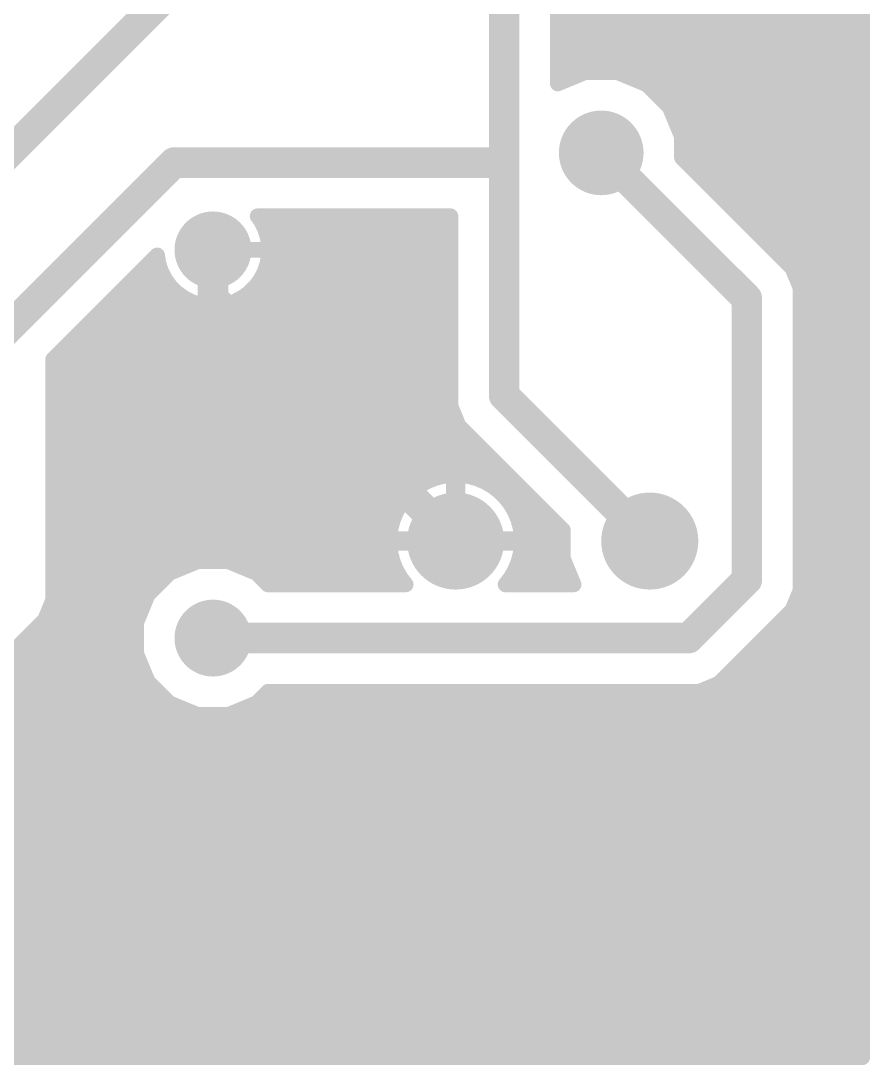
# Model space of a CAD drawing. Extents: x 5.3 to 94.7, y 6.6 to 67.
# Drawn here: x 72.44 to 94.67, y 6.6 to 33.93 of the extents above; entities that cross this region are included whole.
import ezdxf

# ---------------------------------------------------------------- set-up
doc = ezdxf.new("R2010")
doc.units = 0
doc.layers.add('16', color=175, linetype='CONTINUOUS')
doc.layers.add('17', color=82, linetype='CONTINUOUS')

# ---------------------------------------------------------------- blocks, each defined once
blk = doc.blocks.new('ROUNDP')
at = {"const_width": 0.5}
blk.add_lwpolyline([(0, -0.25, 1), (0, 0.25, 1), (0, -0.25)], format="xyb", dxfattribs=at)

msp = doc.modelspace()

# ---------------------------------------------------------------- linework, layer by layer
at = {"layer": '16'}
for points, const_width in [([(94.4628, 66.8428), (94.4628, 6.8072)], 0.4064), ([(85.09, 30.226), (85.09, 39.116)], 0.8), ([(87.884, 33.528), (87.884, 37.846)], 0.8), ([(86.4932, 32.2943), (86.4932, 36.884)], 0.4064), ([(77.47, 35.814), (70.104, 28.448)], 0.8), ([(86.4932, 34.1376), (94.4628, 34.1376)], 0.4064), ([(86.4932, 33.7312), (94.4628, 33.7312)], 0.4064), ([(93.218, 28.194), (87.884, 33.528)], 0.8), ([(86.4932, 33.3248), (94.4628, 33.3248)], 0.4064), ([(86.4932, 32.9184), (94.4628, 32.9184)], 0.4064), ([(87.2101, 32.5912), (86.4932, 32.2943)], 0.4064), ([(86.4932, 32.512), (87.0189, 32.512)], 0.4064), ([(88.0499, 32.5912), (87.2101, 32.5912)], 0.4064), ([(88.8259, 32.2698), (88.0499, 32.5912)], 0.4064), ([(88.2411, 32.512), (94.4628, 32.512)], 0.4064), ([(89.4198, 31.6759), (88.8259, 32.2698)], 0.4064), ([(88.9901, 32.1056), (94.4628, 32.1056)], 0.4064), ([(89.3965, 31.6992), (94.4628, 31.6992)], 0.4064), ([(89.7412, 30.8999), (89.4198, 31.6759)], 0.4064), ([(89.5785, 31.2928), (94.4628, 31.2928)], 0.4064), ([(89.7412, 30.3532), (89.7412, 30.8999)], 0.4064), ([(89.7412, 30.8864), (94.4628, 30.8864)], 0.4064), ([(71.882, 25.654), (76.454, 30.226)], 0.8), ([(76.454, 30.226), (85.09, 30.226)], 0.8), ([(85.09, 24.13), (85.09, 30.226)], 0.8), ([(87.63, 30.48), (91.44, 26.67)], 0.8), ([(89.7412, 30.48), (94.4628, 30.48)], 0.4064), ([(92.6296, 27.4648), (89.7412, 30.3532)], 0.4064), ([(90.0208, 30.0736), (94.4628, 30.0736)], 0.4064), ([(90.4272, 29.6672), (94.4628, 29.6672)], 0.4064), ([(90.8336, 29.2608), (94.4628, 29.2608)], 0.4064), ([(78.7218, 28.7071), (78.6377, 28.8228)], 0.4064), ([(78.6377, 28.8228), (83.6868, 28.8228)], 0.4064), ([(83.6868, 28.8228), (83.6868, 23.8509)], 0.4064), ([(91.24, 28.8544), (94.4628, 28.8544)], 0.4064), ([(78.8264, 28.5018), (78.7218, 28.7071)], 0.4064), ([(78.8976, 28.2827), (78.8264, 28.5018)], 0.4064), ([(78.8439, 28.448), (83.6868, 28.448)], 0.4064), ([(78.9336, 28.0552), (78.8976, 28.2827)], 0.4064), ([(91.6464, 28.448), (94.4628, 28.448)], 0.4064), ([(93.218, 18.796), (93.218, 28.194)], 0.8), ([(77.47, 26.67), (77.47, 27.94)], 0.8), ([(78.9336, 27.94), (78.9336, 28.0552)], 0.4064), ([(78.9336, 28.0416), (83.6868, 28.0416)], 0.4064), ([(92.0528, 28.0416), (94.4628, 28.0416)], 0.4064), ([(73.2852, 25.0728), (76.0106, 27.7982)], 0.4064), ([(76.0106, 27.7982), (76.0424, 27.5973)], 0.4064), ([(77.47, 26.4764), (77.47, 27.94)], 0.4064), ([(77.47, 27.94), (77.47, 27.94)], 0.4064), ([(77.47, 27.94), (77.47, 26.4764)], 0.4064), ([(78.9336, 27.94), (77.47, 27.94)], 0.4064), ([(77.47, 27.94), (77.47, 27.94)], 0.4064), ([(77.47, 27.94), (78.9336, 27.94)], 0.4064), ([(78.8976, 27.5973), (78.9336, 27.8248)], 0.4064), ([(78.9336, 27.8248), (78.9336, 27.94)], 0.4064), ([(75.8476, 27.6352), (76.0364, 27.6352)], 0.4064), ([(76.0424, 27.5973), (76.1136, 27.3782)], 0.4064), ([(77.47, 27.6352), (77.47, 27.6352)], 0.4064), ([(78.8264, 27.3782), (78.8976, 27.5973)], 0.4064), ([(78.9036, 27.6352), (83.6868, 27.6352)], 0.4064), ([(92.4592, 27.6352), (94.4628, 27.6352)], 0.4064), ([(92.8432, 26.9491), (92.6296, 27.4648)], 0.4064), ([(75.4412, 27.2288), (76.1897, 27.2288)], 0.4064), ([(76.1136, 27.3782), (76.2182, 27.1729)], 0.4064), ([(76.2182, 27.1729), (76.3536, 26.9865)], 0.4064), ([(77.47, 27.2288), (77.47, 27.2288)], 0.4064), ([(78.5864, 26.9865), (78.7218, 27.1729)], 0.4064), ([(78.7218, 27.1729), (78.8264, 27.3782)], 0.4064), ([(78.7503, 27.2288), (83.6868, 27.2288)], 0.4064), ([(92.7273, 27.2288), (94.4628, 27.2288)], 0.4064), ([(76.3536, 26.9865), (76.5165, 26.8236)], 0.4064), ([(79.756, 24.384), (77.47, 26.67)], 0.8), ([(78.4235, 26.8236), (78.5864, 26.9865)], 0.4064), ([(91.44, 26.67), (91.44, 19.304)], 0.8), ([(92.8432, 19.0249), (92.8432, 26.9491)], 0.4064), ([(75.0348, 26.8224), (76.5182, 26.8224)], 0.4064), ([(76.5165, 26.8236), (76.7029, 26.6882)], 0.4064), ([(76.7029, 26.6882), (76.9082, 26.5836)], 0.4064), ([(76.9082, 26.5836), (77.1273, 26.5124)], 0.4064), ([(77.47, 26.8224), (77.47, 26.8224)], 0.4064), ([(77.8127, 26.5124), (78.0318, 26.5836)], 0.4064), ([(78.0318, 26.5836), (78.2371, 26.6882)], 0.4064), ([(78.2371, 26.6882), (78.4235, 26.8236)], 0.4064), ([(78.4218, 26.8224), (83.6868, 26.8224)], 0.4064), ([(92.8432, 26.8224), (94.4628, 26.8224)], 0.4064), ([(74.6284, 26.416), (83.6868, 26.416)], 0.4064), ([(77.1273, 26.5124), (77.3548, 26.4764)], 0.4064), ([(77.3548, 26.4764), (77.47, 26.4764)], 0.4064), ([(77.47, 26.4764), (77.5852, 26.4764)], 0.4064), ([(77.5852, 26.4764), (77.8127, 26.5124)], 0.4064), ([(92.8432, 26.416), (94.4628, 26.416)], 0.4064), ([(74.222, 26.0096), (83.6868, 26.0096)], 0.4064), ([(92.8432, 26.0096), (94.4628, 26.0096)], 0.4064), ([(73.8156, 25.6032), (83.6868, 25.6032)], 0.4064), ([(92.8432, 25.6032), (94.4628, 25.6032)], 0.4064), ([(73.2852, 18.7709), (73.2852, 25.0728)], 0.4064), ([(73.4092, 25.1968), (83.6868, 25.1968)], 0.4064), ([(92.8432, 25.1968), (94.4628, 25.1968)], 0.4064), ([(73.2852, 24.7904), (83.6868, 24.7904)], 0.4064), ([(92.8432, 24.7904), (94.4628, 24.7904)], 0.4064), ([(71.12, 15.748), (79.756, 24.384)], 0.8), ([(83.82, 20.32), (79.756, 24.384)], 0.8), ([(73.2852, 24.384), (83.6868, 24.384)], 0.4064), ([(88.9, 20.32), (85.09, 24.13)], 0.8), ([(92.8432, 24.384), (94.4628, 24.384)], 0.4064), ([(73.2852, 23.9776), (83.6868, 23.9776)], 0.4064), ([(83.6868, 23.8509), (83.9004, 23.3352)], 0.4064), ([(92.8432, 23.9776), (94.4628, 23.9776)], 0.4064), ([(73.2852, 23.5712), (83.8026, 23.5712)], 0.4064), ([(83.9004, 23.3352), (86.6268, 20.6088)], 0.4064), ([(92.8432, 23.5712), (94.4628, 23.5712)], 0.4064), ([(73.2852, 23.1648), (84.0708, 23.1648)], 0.4064), ([(92.8432, 23.1648), (94.4628, 23.1648)], 0.4064), ([(73.2852, 22.7584), (84.4772, 22.7584)], 0.4064), ([(92.8432, 22.7584), (94.4628, 22.7584)], 0.4064), ([(73.2852, 22.352), (84.8836, 22.352)], 0.4064), ([(92.8432, 22.352), (94.4628, 22.352)], 0.4064), ([(73.2852, 21.9456), (83.2312, 21.9456)], 0.4064), ([(83.2636, 21.959), (83.0544, 21.8724)], 0.4064), ([(83.4823, 22.0176), (83.2636, 21.959)], 0.4064), ([(83.7068, 22.0472), (83.4823, 22.0176)], 0.4064), ([(83.7692, 22.0472), (83.7068, 22.0472)], 0.4064), ([(83.7692, 20.3708), (83.7692, 22.0472)], 0.4064), ([(83.7692, 21.9456), (83.8708, 21.9456)], 0.4064), ([(83.9332, 22.0472), (83.8708, 22.0472)], 0.4064), ([(83.8708, 22.0472), (83.8708, 20.3708)], 0.4064), ([(84.1577, 22.0176), (83.9332, 22.0472)], 0.4064), ([(84.3764, 21.959), (84.1577, 22.0176)], 0.4064), ([(84.5856, 21.8724), (84.3764, 21.959)], 0.4064), ([(84.4088, 21.9456), (85.29, 21.9456)], 0.4064), ([(92.8432, 21.9456), (94.4628, 21.9456)], 0.4064), ([(82.8584, 21.7592), (82.6787, 21.6214)], 0.4064), ([(83.0544, 21.8724), (82.8584, 21.7592)], 0.4064), ([(84.7816, 21.7592), (84.5856, 21.8724)], 0.4064), ([(84.9613, 21.6214), (84.7816, 21.7592)], 0.4064), ([(73.2852, 21.5392), (82.5966, 21.5392)], 0.4064), ([(82.5186, 21.4613), (82.3808, 21.2816)], 0.4064), ([(82.6787, 21.6214), (82.5186, 21.4613)], 0.4064), ([(83.7692, 21.5392), (83.8708, 21.5392)], 0.4064), ([(85.1214, 21.4613), (84.9613, 21.6214)], 0.4064), ([(85.0434, 21.5392), (85.6964, 21.5392)], 0.4064), ([(85.2592, 21.2816), (85.1214, 21.4613)], 0.4064), ([(92.8432, 21.5392), (94.4628, 21.5392)], 0.4064), ([(73.2852, 21.1328), (82.2949, 21.1328)], 0.4064), ([(82.3808, 21.2816), (82.2676, 21.0856)], 0.4064), ([(83.7692, 21.1328), (83.8708, 21.1328)], 0.4064), ([(85.3724, 21.0856), (85.2592, 21.2816)], 0.4064), ([(85.3451, 21.1328), (86.1028, 21.1328)], 0.4064), ([(92.8432, 21.1328), (94.4628, 21.1328)], 0.4064), ([(82.181, 20.8764), (82.1224, 20.6577)], 0.4064), ([(82.2676, 21.0856), (82.181, 20.8764)], 0.4064), ([(85.459, 20.8764), (85.3724, 21.0856)], 0.4064), ([(85.5176, 20.6577), (85.459, 20.8764)], 0.4064), ([(73.2852, 20.7264), (82.1408, 20.7264)], 0.4064), ([(82.1224, 20.6577), (82.0928, 20.4332)], 0.4064), ([(83.7692, 20.7264), (83.8708, 20.7264)], 0.4064), ([(85.4992, 20.7264), (86.5092, 20.7264)], 0.4064), ([(85.5472, 20.4332), (85.5176, 20.6577)], 0.4064), ([(86.6268, 20.6088), (86.6268, 19.8678)], 0.4064), ([(92.8432, 20.7264), (94.4628, 20.7264)], 0.4064), ([(73.2852, 20.32), (83.7692, 20.32)], 0.4064), ([(82.0928, 20.4332), (82.0928, 20.3708)], 0.4064), ([(82.0928, 20.3708), (83.7692, 20.3708)], 0.4064), ([(83.8708, 20.3708), (83.7692, 20.3708)], 0.4064), ([(83.7692, 20.3708), (83.7692, 20.2692)], 0.4064), ([(83.8708, 20.2692), (83.8708, 20.3708)], 0.4064), ([(83.8708, 20.3708), (85.5472, 20.3708)], 0.4064), ([(83.8708, 20.32), (86.6268, 20.32)], 0.4064), ([(85.5472, 20.3708), (85.5472, 20.4332)], 0.4064), ([(92.8432, 20.32), (94.4628, 20.32)], 0.4064), ([(83.7692, 20.2692), (82.0928, 20.2692)], 0.4064), ([(82.0928, 20.2692), (82.0928, 20.2068)], 0.4064), ([(82.0928, 20.2068), (82.1224, 19.9823)], 0.4064), ([(85.5472, 20.2692), (83.8708, 20.2692)], 0.4064), ([(85.5176, 19.9823), (85.5472, 20.2068)], 0.4064), ([(85.5472, 20.2068), (85.5472, 20.2692)], 0.4064), ([(73.2852, 19.9136), (82.1408, 19.9136)], 0.4064), ([(77.0703, 19.7896), (76.3317, 19.4837)], 0.4064), ([(77.8697, 19.7896), (77.0703, 19.7896)], 0.4064), ([(78.6083, 19.4837), (77.8697, 19.7896)], 0.4064), ([(82.1224, 19.9823), (82.181, 19.7636)], 0.4064), ([(82.181, 19.7636), (82.2676, 19.5544)], 0.4064), ([(85.3724, 19.5544), (85.459, 19.7636)], 0.4064), ([(85.459, 19.7636), (85.5176, 19.9823)], 0.4064), ([(85.4992, 19.9136), (86.6268, 19.9136)], 0.4064), ([(86.6268, 19.8678), (86.9104, 19.1832)], 0.4064), ([(92.8432, 19.9136), (94.4628, 19.9136)], 0.4064), ([(73.2852, 19.5072), (76.3885, 19.5072)], 0.4064), ([(76.3317, 19.4837), (75.7663, 18.9183)], 0.4064), ([(78.5515, 19.5072), (82.2949, 19.5072)], 0.4064), ([(78.9088, 19.1832), (78.6083, 19.4837)], 0.4064), ([(82.2676, 19.5544), (82.3808, 19.3584)], 0.4064), ([(85.2592, 19.3584), (85.3724, 19.5544)], 0.4064), ([(85.3451, 19.5072), (86.7762, 19.5072)], 0.4064), ([(91.44, 19.304), (89.916, 17.78)], 0.8), ([(92.8432, 19.5072), (94.4628, 19.5072)], 0.4064), ([(82.3808, 19.3584), (82.5152, 19.1832)], 0.4064), ([(85.1248, 19.1832), (85.2592, 19.3584)], 0.4064), ([(73.2852, 19.1008), (75.9488, 19.1008)], 0.4064), ([(82.5152, 19.1832), (78.9088, 19.1832)], 0.4064), ([(86.9104, 19.1832), (85.1248, 19.1832)], 0.4064), ([(89.916, 15.494), (93.218, 18.796)], 0.8), ([(92.6296, 18.5092), (92.8432, 19.0249)], 0.4064), ([(92.8432, 19.1008), (94.4628, 19.1008)], 0.4064), ([(73.0716, 18.2552), (73.2852, 18.7709)], 0.4064), ([(73.2535, 18.6944), (75.6736, 18.6944)], 0.4064), ([(75.7663, 18.9183), (75.4604, 18.1797)], 0.4064), ([(92.7063, 18.6944), (94.4628, 18.6944)], 0.4064), ([(92.2348, 18.1144), (92.6296, 18.5092)], 0.4064), ([(64.4356, 9.6192), (73.0716, 18.2552)], 0.4064), ([(73.0852, 18.288), (75.5052, 18.288)], 0.4064), ([(75.4604, 18.1797), (75.4604, 17.3803)], 0.4064), ([(90.7108, 16.5904), (92.2348, 18.1144)], 0.4064), ([(92.4084, 18.288), (94.4628, 18.288)], 0.4064), ([(72.698, 17.8816), (75.4604, 17.8816)], 0.4064), ([(89.916, 17.78), (77.47, 17.78)], 0.8), ([(92.002, 17.8816), (94.4628, 17.8816)], 0.4064), ([(72.2916, 17.4752), (75.4604, 17.4752)], 0.4064), ([(75.4604, 17.3803), (75.7663, 16.6417)], 0.4064), ([(91.5956, 17.4752), (94.4628, 17.4752)], 0.4064), ([(71.8852, 17.0688), (75.5894, 17.0688)], 0.4064), ([(91.1892, 17.0688), (94.4628, 17.0688)], 0.4064), ([(71.4788, 16.6624), (75.7578, 16.6624)], 0.4064), ([(75.7663, 16.6417), (76.3317, 16.0763)], 0.4064), ([(90.1951, 16.3768), (90.7108, 16.5904)], 0.4064), ([(90.7828, 16.6624), (94.4628, 16.6624)], 0.4064), ([(71.0724, 16.256), (76.152, 16.256)], 0.4064), ([(78.6083, 16.0763), (78.9088, 16.3768)], 0.4064), ([(78.788, 16.256), (94.4628, 16.256)], 0.4064), ([(78.9088, 16.3768), (90.1951, 16.3768)], 0.4064), ([(76.3317, 16.0763), (77.0703, 15.7704)], 0.4064), ([(77.8697, 15.7704), (78.6083, 16.0763)], 0.4064), ([(70.666, 15.8496), (76.8791, 15.8496)], 0.4064), ([(71.374, 15.494), (89.916, 15.494)], 0.8), ([(77.0703, 15.7704), (77.8697, 15.7704)], 0.4064), ([(78.0609, 15.8496), (94.4628, 15.8496)], 0.4064), ([(70.2596, 15.4432), (94.4628, 15.4432)], 0.4064), ([(69.8532, 15.0368), (94.4628, 15.0368)], 0.4064), ([(69.4468, 14.6304), (94.4628, 14.6304)], 0.4064), ([(69.0404, 14.224), (94.4628, 14.224)], 0.4064), ([(68.634, 13.8176), (94.4628, 13.8176)], 0.4064), ([(68.2276, 13.4112), (94.4628, 13.4112)], 0.4064), ([(67.8212, 13.0048), (94.4628, 13.0048)], 0.4064), ([(67.4148, 12.5984), (94.4628, 12.5984)], 0.4064), ([(67.0084, 12.192), (94.4628, 12.192)], 0.4064), ([(66.602, 11.7856), (94.4628, 11.7856)], 0.4064), ([(66.1956, 11.3792), (94.4628, 11.3792)], 0.4064), ([(65.7892, 10.9728), (94.4628, 10.9728)], 0.4064), ([(65.3828, 10.5664), (94.4628, 10.5664)], 0.4064), ([(64.9764, 10.16), (94.4628, 10.16)], 0.4064), ([(64.57, 9.7536), (94.4628, 9.7536)], 0.4064), ([(64.1636, 9.3472), (94.4628, 9.3472)], 0.4064), ([(5.5372, 8.9408), (94.4628, 8.9408)], 0.4064), ([(5.5372, 8.5344), (94.4628, 8.5344)], 0.4064), ([(5.5372, 8.128), (94.4628, 8.128)], 0.4064), ([(5.5372, 7.7216), (94.4628, 7.7216)], 0.4064), ([(5.5372, 7.3152), (94.4628, 7.3152)], 0.4064), ([(5.5372, 6.9088), (94.4628, 6.9088)], 0.4064), ([(94.4628, 6.8072), (5.5372, 6.8072)], 0.4064)]:
    msp.add_lwpolyline(points, dxfattribs=dict(at, const_width=const_width))
for points, const_width in [([(86.4932, 33.8328, 1), (86.4932, 33.6296)], 0.2032), ([(88.0254, 33.6694, 1), (87.7426, 33.3866)], 0.4), ([(94.4628, 33.6296, 1), (94.4628, 33.8328)], 0.2032), ([(87.684, 33.528, 1), (88.084, 33.528)], 0.4), ([(86.4932, 33.4264, 1), (86.4932, 33.2232)], 0.2032), ([(94.4628, 33.2232, 1), (94.4628, 33.4264)], 0.2032), ([(86.4932, 33.02, 1), (86.4932, 32.8168)], 0.2032), ([(94.4628, 32.8168, 1), (94.4628, 33.02)], 0.2032), ([(86.4932, 32.6136, 1), (86.4932, 32.4104)], 0.2032), ([(87.0189, 32.4104, 1), (87.0189, 32.6136)], 0.2032), ([(87.2101, 32.6928, 1), (87.2101, 32.4896)], 0.2032), ([(87.2489, 32.4973, 1), (87.1712, 32.6851)], 0.2032), ([(88.0888, 32.6851, 1), (88.0111, 32.4973)], 0.2032), ([(88.0499, 32.4896, 1), (88.0499, 32.6928)], 0.2032), ([(88.2411, 32.6136, 1), (88.2411, 32.4104)], 0.2032), ([(94.4628, 32.4104, 1), (94.4628, 32.6136)], 0.2032), ([(86.4543, 32.3881, 1), (86.5321, 32.2004)], 0.2032), ([(86.3916, 32.2943, 1), (86.5948, 32.2943)], 0.2032), ([(88.8977, 32.3416, 1), (88.7541, 32.1979)], 0.2032), ([(88.787, 32.1759, 1), (88.8648, 32.3637)], 0.2032), ([(88.9901, 32.2072, 1), (88.9901, 32.004)], 0.2032), ([(94.4628, 32.004, 1), (94.4628, 32.2072)], 0.2032), ([(89.3965, 31.8008, 1), (89.3965, 31.5976)], 0.2032), ([(89.5137, 31.7148, 1), (89.3259, 31.637)], 0.2032), ([(89.3479, 31.6041, 1), (89.4916, 31.7477)], 0.2032), ([(94.4628, 31.5976, 1), (94.4628, 31.8008)], 0.2032), ([(89.5785, 31.3944, 1), (89.5785, 31.1912)], 0.2032), ([(94.4628, 31.1912, 1), (94.4628, 31.3944)], 0.2032), ([(89.8428, 30.8999, 1), (89.6396, 30.8999)], 0.2032), ([(89.7412, 30.988, 1), (89.7412, 30.7848)], 0.2032), ([(89.6473, 30.8611, 1), (89.8351, 30.9388)], 0.2032), ([(94.4628, 30.7848, 1), (94.4628, 30.988)], 0.2032), ([(76.454, 30.426, 1), (76.454, 30.026)], 0.4), ([(76.5954, 30.0846, 1), (76.3126, 30.3674)], 0.4), ([(85.29, 30.226, 1), (84.89, 30.226)], 0.4), ([(85.09, 30.026, 1), (85.09, 30.426)], 0.4), ([(87.7714, 30.6214, 1), (87.4886, 30.3386)], 0.4), ([(89.7412, 30.5816, 1), (89.7412, 30.3784)], 0.2032), ([(94.4628, 30.3784, 1), (94.4628, 30.5816)], 0.2032), ([(84.89, 30.226, 1), (85.29, 30.226)], 0.4), ([(89.813, 30.4251, 1), (89.6694, 30.2814)], 0.2032), ([(89.6396, 30.3532, 1), (89.8428, 30.3532)], 0.2032), ([(90.0208, 30.1752, 1), (90.0208, 29.972)], 0.2032), ([(94.4628, 29.972, 1), (94.4628, 30.1752)], 0.2032), ([(90.4272, 29.7688, 1), (90.4272, 29.5656)], 0.2032), ([(94.4628, 29.5656, 1), (94.4628, 29.7688)], 0.2032), ([(90.8336, 29.3624, 1), (90.8336, 29.1592)], 0.2032), ([(94.4628, 29.1592, 1), (94.4628, 29.3624)], 0.2032), ([(78.7199, 28.8825, 1), (78.5555, 28.7631)], 0.2032), ([(78.6377, 28.9244, 1), (78.6377, 28.7212)], 0.2032), ([(83.7884, 28.8228, 1), (83.5852, 28.8228)], 0.2032), ([(83.6868, 28.7212, 1), (83.6868, 28.9244)], 0.2032), ([(91.24, 28.956, 1), (91.24, 28.7528)], 0.2032), ([(94.4628, 28.7528, 1), (94.4628, 28.956)], 0.2032), ([(78.8123, 28.7532, 1), (78.6313, 28.661)], 0.2032), ([(78.6396, 28.6474, 1), (78.804, 28.7668)], 0.2032), ([(78.923, 28.5332, 1), (78.7297, 28.4704)], 0.2032), ([(78.7358, 28.4557, 1), (78.9169, 28.548)], 0.2032), ([(78.8439, 28.5496, 1), (78.8439, 28.3464)], 0.2032), ([(78.9979, 28.2986, 1), (78.7972, 28.2668)], 0.2032), ([(83.6868, 28.3464, 1), (83.6868, 28.5496)], 0.2032), ([(91.6464, 28.5496, 1), (91.6464, 28.3464)], 0.2032), ([(93.418, 28.194, 1), (93.018, 28.194)], 0.4), ([(93.0766, 28.0526, 1), (93.3594, 28.3354)], 0.4), ([(94.4628, 28.3464, 1), (94.4628, 28.5496)], 0.2032), ([(77.67, 27.94, 1), (77.27, 27.94)], 0.4), ([(78.8009, 28.2513, 1), (78.9942, 28.3141)], 0.2032), ([(79.0352, 28.0552, 1), (78.832, 28.0552)], 0.2032), ([(78.9336, 28.1432, 1), (78.9336, 27.94)], 0.2032), ([(78.8332, 28.0393, 1), (79.0339, 28.0711)], 0.2032), ([(83.6868, 27.94, 1), (83.6868, 28.1432)], 0.2032), ([(92.0528, 28.1432, 1), (92.0528, 27.94)], 0.2032), ([(94.4628, 27.94, 1), (94.4628, 28.1432)], 0.2032), ([(76.111, 27.8141, 1), (75.9103, 27.7823)], 0.2032), ([(76.0825, 27.7264, 1), (75.9388, 27.87)], 0.2032), ([(77.5716, 27.94, 1), (77.3684, 27.94)], 0.2032), ([(77.47, 28.0416, 1), (77.47, 27.8384)], 0.2032), ([(77.5716, 27.94, 1), (77.3684, 27.94)], 0.2032), ([(77.47, 28.0416, 1), (77.47, 27.8384)], 0.2032), ([(77.5716, 27.94, 1), (77.3684, 27.94)], 0.2032), ([(77.47, 28.0416, 1), (77.47, 27.8384)], 0.2032), ([(77.3684, 27.94, 1), (77.5716, 27.94)], 0.2032), ([(77.47, 27.8384, 1), (77.47, 28.0416)], 0.2032), ([(79.0352, 27.94, 1), (78.832, 27.94)], 0.2032), ([(78.832, 27.94, 1), (79.0352, 27.94)], 0.2032), ([(78.832, 27.8248, 1), (79.0352, 27.8248)], 0.2032), ([(79.0339, 27.8089, 1), (78.8332, 27.8407)], 0.2032), ([(78.9336, 27.8384, 1), (78.9336, 28.0416)], 0.2032), ([(78.9336, 27.8384, 1), (78.9336, 28.0416)], 0.2032), ([(75.8476, 27.7368, 1), (75.8476, 27.5336)], 0.2032), ([(76.1391, 27.6287, 1), (75.9458, 27.5659)], 0.2032), ([(75.9421, 27.5814, 1), (76.1428, 27.6132)], 0.2032), ([(76.0364, 27.5336, 1), (76.0364, 27.7368)], 0.2032), ([(77.47, 27.7368, 1), (77.47, 27.5336)], 0.2032), ([(77.47, 27.5336, 1), (77.47, 27.7368)], 0.2032), ([(78.7972, 27.6132, 1), (78.9979, 27.5814)], 0.2032), ([(78.9942, 27.5659, 1), (78.8009, 27.6287)], 0.2032), ([(78.9036, 27.7368, 1), (78.9036, 27.5336)], 0.2032), ([(83.6868, 27.5336, 1), (83.6868, 27.7368)], 0.2032), ([(92.4592, 27.7368, 1), (92.4592, 27.5336)], 0.2032), ([(92.7234, 27.5037, 1), (92.5357, 27.426)], 0.2032), ([(92.5577, 27.393, 1), (92.7014, 27.5367)], 0.2032), ([(94.4628, 27.5336, 1), (94.4628, 27.7368)], 0.2032), ([(75.4412, 27.3304, 1), (75.4412, 27.1272)], 0.2032), ([(76.2042, 27.4243, 1), (76.0231, 27.332)], 0.2032), ([(76.017, 27.3468, 1), (76.2103, 27.4096)], 0.2032), ([(76.3004, 27.2326, 1), (76.136, 27.1132)], 0.2032), ([(76.1897, 27.1272, 1), (76.1897, 27.3304)], 0.2032), ([(77.47, 27.3304, 1), (77.47, 27.1272)], 0.2032), ([(77.47, 27.1272, 1), (77.47, 27.3304)], 0.2032), ([(78.804, 27.1132, 1), (78.6396, 27.2326)], 0.2032), ([(78.7503, 27.3304, 1), (78.7503, 27.1272)], 0.2032), ([(78.7297, 27.4096, 1), (78.923, 27.3468)], 0.2032), ([(78.9169, 27.332, 1), (78.7358, 27.4243)], 0.2032), ([(83.6868, 27.1272, 1), (83.6868, 27.3304)], 0.2032), ([(92.7273, 27.3304, 1), (92.7273, 27.1272)], 0.2032), ([(94.4628, 27.1272, 1), (94.4628, 27.3304)], 0.2032), ([(76.1277, 27.1268, 1), (76.3087, 27.219)], 0.2032), ([(76.4255, 27.0584, 1), (76.2818, 26.9147)], 0.2032), ([(76.2714, 26.9268, 1), (76.4358, 27.0462)], 0.2032), ([(77.6114, 26.8114, 1), (77.3286, 26.5286)], 0.4), ([(78.5042, 27.0462, 1), (78.6686, 26.9268)], 0.2032), ([(78.6582, 26.9147, 1), (78.5145, 27.0584)], 0.2032), ([(78.6313, 27.219, 1), (78.8123, 27.1268)], 0.2032), ([(91.64, 26.67, 1), (91.24, 26.67)], 0.4), ([(92.9448, 26.9491, 1), (92.7416, 26.9491)], 0.2032), ([(92.7493, 26.9102, 1), (92.9371, 26.988)], 0.2032), ([(75.0348, 26.924, 1), (75.0348, 26.7208)], 0.2032), ([(76.5762, 26.9058, 1), (76.4568, 26.7414)], 0.2032), ([(76.4447, 26.7518, 1), (76.5884, 26.8955)], 0.2032), ([(76.5182, 26.7208, 1), (76.5182, 26.924)], 0.2032), ([(76.749, 26.7787, 1), (76.6568, 26.5977)], 0.2032), ([(76.6432, 26.606, 1), (76.7626, 26.7704)], 0.2032), ([(76.9396, 26.6803, 1), (76.8768, 26.487)], 0.2032), ([(77.27, 26.67, 1), (77.67, 26.67)], 0.4), ([(77.47, 26.924, 1), (77.47, 26.7208)], 0.2032), ([(77.47, 26.7208, 1), (77.47, 26.924)], 0.2032), ([(78.0632, 26.487, 1), (78.0004, 26.6803)], 0.2032), ([(78.1774, 26.7704, 1), (78.2968, 26.606)], 0.2032), ([(78.2832, 26.5977, 1), (78.191, 26.7787)], 0.2032), ([(78.4218, 26.924, 1), (78.4218, 26.7208)], 0.2032), ([(78.3516, 26.8955, 1), (78.4953, 26.7518)], 0.2032), ([(78.4832, 26.7414, 1), (78.3637, 26.9058)], 0.2032), ([(83.6868, 26.7208, 1), (83.6868, 26.924)], 0.2032), ([(91.2986, 26.5286, 1), (91.5814, 26.8114)], 0.4), ([(92.8432, 26.924, 1), (92.8432, 26.7208)], 0.2032), ([(94.4628, 26.7208, 1), (94.4628, 26.924)], 0.2032), ([(74.6284, 26.5176, 1), (74.6284, 26.3144)], 0.2032), ([(76.862, 26.4931, 1), (76.9543, 26.6742)], 0.2032), ([(77.1432, 26.6128, 1), (77.1114, 26.4121)], 0.2032), ([(77.0959, 26.4158, 1), (77.1587, 26.6091)], 0.2032), ([(77.3548, 26.578, 1), (77.3548, 26.3748)], 0.2032), ([(77.3389, 26.3761, 1), (77.3707, 26.5767)], 0.2032), ([(77.47, 26.578, 1), (77.47, 26.3748)], 0.2032), ([(77.3684, 26.4764, 1), (77.5716, 26.4764)], 0.2032), ([(77.3684, 26.4764, 1), (77.5716, 26.4764)], 0.2032), ([(77.47, 26.3748, 1), (77.47, 26.578)], 0.2032), ([(77.5693, 26.5767, 1), (77.6011, 26.3761)], 0.2032), ([(77.5852, 26.3748, 1), (77.5852, 26.578)], 0.2032), ([(77.7813, 26.6091, 1), (77.8441, 26.4158)], 0.2032), ([(77.8286, 26.4121, 1), (77.7968, 26.6128)], 0.2032), ([(77.9857, 26.6742, 1), (78.078, 26.4931)], 0.2032), ([(83.6868, 26.3144, 1), (83.6868, 26.5176)], 0.2032), ([(92.8432, 26.5176, 1), (92.8432, 26.3144)], 0.2032), ([(94.4628, 26.3144, 1), (94.4628, 26.5176)], 0.2032), ([(74.222, 26.1112, 1), (74.222, 25.908)], 0.2032), ([(83.6868, 25.908, 1), (83.6868, 26.1112)], 0.2032), ([(92.8432, 26.1112, 1), (92.8432, 25.908)], 0.2032), ([(94.4628, 25.908, 1), (94.4628, 26.1112)], 0.2032), ([(73.8156, 25.7048, 1), (73.8156, 25.5016)], 0.2032), ([(83.6868, 25.5016, 1), (83.6868, 25.7048)], 0.2032), ([(92.8432, 25.7048, 1), (92.8432, 25.5016)], 0.2032), ([(94.4628, 25.5016, 1), (94.4628, 25.7048)], 0.2032), ([(73.3868, 25.0728, 1), (73.1836, 25.0728)], 0.2032), ([(73.2134, 25.1446, 1), (73.357, 25.0009)], 0.2032), ([(73.4092, 25.2984, 1), (73.4092, 25.0952)], 0.2032), ([(83.6868, 25.0952, 1), (83.6868, 25.2984)], 0.2032), ([(92.8432, 25.2984, 1), (92.8432, 25.0952)], 0.2032), ([(94.4628, 25.0952, 1), (94.4628, 25.2984)], 0.2032), ([(73.2852, 24.892, 1), (73.2852, 24.6888)], 0.2032), ([(83.6868, 24.6888, 1), (83.6868, 24.892)], 0.2032), ([(92.8432, 24.892, 1), (92.8432, 24.6888)], 0.2032), ([(94.4628, 24.6888, 1), (94.4628, 24.892)], 0.2032), ([(79.8974, 24.5254, 1), (79.6146, 24.2426)], 0.4), ([(79.8974, 24.2426, 1), (79.6146, 24.5254)], 0.4), ([(79.6146, 24.2426, 1), (79.8974, 24.5254)], 0.4), ([(73.2852, 24.4856, 1), (73.2852, 24.2824)], 0.2032), ([(83.6868, 24.2824, 1), (83.6868, 24.4856)], 0.2032), ([(85.2314, 24.2714, 1), (84.9486, 23.9886)], 0.4), ([(84.89, 24.13, 1), (85.29, 24.13)], 0.4), ([(92.8432, 24.4856, 1), (92.8432, 24.2824)], 0.2032), ([(94.4628, 24.2824, 1), (94.4628, 24.4856)], 0.2032), ([(73.2852, 24.0792, 1), (73.2852, 23.876)], 0.2032), ([(83.7807, 23.8898, 1), (83.5929, 23.812)], 0.2032), ([(83.6868, 23.876, 1), (83.6868, 24.0792)], 0.2032), ([(92.8432, 24.0792, 1), (92.8432, 23.876)], 0.2032), ([(94.4628, 23.876, 1), (94.4628, 24.0792)], 0.2032), ([(83.5852, 23.8509, 1), (83.7884, 23.8509)], 0.2032), ([(73.2852, 23.6728, 1), (73.2852, 23.4696)], 0.2032), ([(83.9723, 23.407, 1), (83.8286, 23.2633)], 0.2032), ([(83.8026, 23.4696, 1), (83.8026, 23.6728)], 0.2032), ([(92.8432, 23.6728, 1), (92.8432, 23.4696)], 0.2032), ([(94.4628, 23.4696, 1), (94.4628, 23.6728)], 0.2032), ([(73.2852, 23.2664, 1), (73.2852, 23.0632)], 0.2032), ([(83.8066, 23.2963, 1), (83.9943, 23.374)], 0.2032), ([(84.0708, 23.0632, 1), (84.0708, 23.2664)], 0.2032), ([(92.8432, 23.2664, 1), (92.8432, 23.0632)], 0.2032), ([(94.4628, 23.0632, 1), (94.4628, 23.2664)], 0.2032), ([(73.2852, 22.86, 1), (73.2852, 22.6568)], 0.2032), ([(84.4772, 22.6568, 1), (84.4772, 22.86)], 0.2032), ([(92.8432, 22.86, 1), (92.8432, 22.6568)], 0.2032), ([(94.4628, 22.6568, 1), (94.4628, 22.86)], 0.2032), ([(73.2852, 22.4536, 1), (73.2852, 22.2504)], 0.2032), ([(84.8836, 22.2504, 1), (84.8836, 22.4536)], 0.2032), ([(92.8432, 22.4536, 1), (92.8432, 22.2504)], 0.2032), ([(94.4628, 22.2504, 1), (94.4628, 22.4536)], 0.2032), ([(73.2852, 22.0472, 1), (73.2852, 21.844)], 0.2032), ([(83.2373, 22.0572, 1), (83.2899, 21.8609)], 0.2032), ([(83.3025, 21.8652, 1), (83.2247, 22.0529)], 0.2032), ([(83.2312, 21.844, 1), (83.2312, 22.0472)], 0.2032), ([(83.4691, 22.1184, 1), (83.4956, 21.9169)], 0.2032), ([(83.5086, 21.9195, 1), (83.456, 22.1158)], 0.2032), ([(83.7068, 22.1488, 1), (83.7068, 21.9456)], 0.2032), ([(83.8708, 22.0472, 1), (83.6676, 22.0472)], 0.2032), ([(83.7692, 22.0472, 1), (83.7692, 21.844)], 0.2032), ([(83.7201, 21.9465, 1), (83.6935, 22.1479)], 0.2032), ([(83.8708, 22.1488, 1), (83.8708, 21.9456)], 0.2032), ([(83.9724, 22.0472, 1), (83.7692, 22.0472)], 0.2032), ([(83.7692, 21.9456, 1), (83.7692, 22.1488)], 0.2032), ([(83.9465, 22.1479, 1), (83.9199, 21.9465)], 0.2032), ([(83.8708, 21.844, 1), (83.8708, 22.0472)], 0.2032), ([(83.9332, 21.9456, 1), (83.9332, 22.1488)], 0.2032), ([(84.184, 22.1158, 1), (84.1314, 21.9195)], 0.2032), ([(84.1444, 21.9169, 1), (84.1709, 22.1184)], 0.2032), ([(84.4153, 22.0529, 1), (84.3375, 21.8652)], 0.2032), ([(84.4088, 22.0472, 1), (84.4088, 21.844)], 0.2032), ([(84.3501, 21.8609, 1), (84.4027, 22.0572)], 0.2032), ([(85.29, 21.844, 1), (85.29, 22.0472)], 0.2032), ([(92.8432, 22.0472, 1), (92.8432, 21.844)], 0.2032), ([(94.4628, 21.844, 1), (94.4628, 22.0472)], 0.2032), ([(82.8076, 21.8472, 1), (82.9092, 21.6712)], 0.2032), ([(82.9202, 21.6786, 1), (82.7965, 21.8398)], 0.2032), ([(83.0156, 21.9663, 1), (83.0933, 21.7785)], 0.2032), ([(83.1052, 21.7844, 1), (83.0036, 21.9604)], 0.2032), ([(84.6364, 21.9604, 1), (84.5348, 21.7844)], 0.2032), ([(84.5467, 21.7785, 1), (84.6244, 21.9663)], 0.2032), ([(84.8435, 21.8398, 1), (84.7198, 21.6786)], 0.2032), ([(84.7308, 21.6712, 1), (84.8324, 21.8472)], 0.2032), ([(73.2852, 21.6408, 1), (73.2852, 21.4376)], 0.2032), ([(82.4468, 21.5331, 1), (82.5905, 21.3894)], 0.2032), ([(82.5992, 21.3994, 1), (82.438, 21.5231)], 0.2032), ([(82.6169, 21.702, 1), (82.7406, 21.5408)], 0.2032), ([(82.5966, 21.4376, 1), (82.5966, 21.6408)], 0.2032), ([(82.7506, 21.5495, 1), (82.6069, 21.6932)], 0.2032), ([(83.7692, 21.6408, 1), (83.7692, 21.4376)], 0.2032), ([(83.8708, 21.4376, 1), (83.8708, 21.6408)], 0.2032), ([(85.0331, 21.6932, 1), (84.8894, 21.5495)], 0.2032), ([(84.8994, 21.5408, 1), (85.0231, 21.702)], 0.2032), ([(85.0434, 21.6408, 1), (85.0434, 21.4376)], 0.2032), ([(85.202, 21.5231, 1), (85.0408, 21.3994)], 0.2032), ([(85.0495, 21.3894, 1), (85.1932, 21.5331)], 0.2032), ([(85.6964, 21.4376, 1), (85.6964, 21.6408)], 0.2032), ([(92.8432, 21.6408, 1), (92.8432, 21.4376)], 0.2032), ([(94.4628, 21.4376, 1), (94.4628, 21.6408)], 0.2032), ([(73.2852, 21.2344, 1), (73.2852, 21.0312)], 0.2032), ([(82.3002, 21.3435, 1), (82.4614, 21.2198)], 0.2032), ([(82.4688, 21.2308, 1), (82.2928, 21.3324)], 0.2032), ([(82.2949, 21.0312, 1), (82.2949, 21.2344)], 0.2032), ([(83.7692, 21.2344, 1), (83.7692, 21.0312)], 0.2032), ([(83.8708, 21.0312, 1), (83.8708, 21.2344)], 0.2032), ([(85.3472, 21.3324, 1), (85.1712, 21.2308)], 0.2032), ([(85.1786, 21.2198, 1), (85.3398, 21.3435)], 0.2032), ([(85.3451, 21.2344, 1), (85.3451, 21.0312)], 0.2032), ([(86.1028, 21.0312, 1), (86.1028, 21.2344)], 0.2032), ([(92.8432, 21.2344, 1), (92.8432, 21.0312)], 0.2032), ([(94.4628, 21.0312, 1), (94.4628, 21.2344)], 0.2032), ([(82.2791, 20.8501, 1), (82.0828, 20.9027)], 0.2032), ([(82.1796, 21.1364, 1), (82.3556, 21.0348)], 0.2032), ([(82.3615, 21.0467, 1), (82.1737, 21.1244)], 0.2032), ([(85.4663, 21.1244, 1), (85.2785, 21.0467)], 0.2032), ([(85.2844, 21.0348, 1), (85.4604, 21.1364)], 0.2032), ([(85.5572, 20.9027, 1), (85.3609, 20.8501)], 0.2032), ([(73.2852, 20.828, 1), (73.2852, 20.6248)], 0.2032), ([(82.0242, 20.684, 1), (82.2205, 20.6314)], 0.2032), ([(82.2231, 20.6444, 1), (82.0216, 20.6709)], 0.2032), ([(82.0871, 20.9153, 1), (82.2748, 20.8375)], 0.2032), ([(82.1408, 20.6248, 1), (82.1408, 20.828)], 0.2032), ([(83.7692, 20.828, 1), (83.7692, 20.6248)], 0.2032), ([(83.8708, 20.6248, 1), (83.8708, 20.828)], 0.2032), ([(85.3652, 20.8375, 1), (85.5529, 20.9153)], 0.2032), ([(85.4992, 20.828, 1), (85.4992, 20.6248)], 0.2032), ([(85.6184, 20.6709, 1), (85.4169, 20.6444)], 0.2032), ([(85.4195, 20.6314, 1), (85.6158, 20.684)], 0.2032), ([(86.5092, 20.6248, 1), (86.5092, 20.828)], 0.2032), ([(86.7284, 20.6088, 1), (86.5252, 20.6088)], 0.2032), ([(86.555, 20.5369, 1), (86.6986, 20.6806)], 0.2032), ([(92.8432, 20.828, 1), (92.8432, 20.6248)], 0.2032), ([(94.4628, 20.6248, 1), (94.4628, 20.828)], 0.2032), ([(73.2852, 20.4216, 1), (73.2852, 20.2184)], 0.2032), ([(82.1944, 20.4332, 1), (81.9912, 20.4332)], 0.2032), ([(82.0928, 20.4724, 1), (82.0928, 20.2692)], 0.2032), ([(81.9921, 20.4465, 1), (82.1935, 20.4199)], 0.2032), ([(83.6786, 20.1786, 1), (83.9614, 20.4614)], 0.4), ([(83.7692, 20.4724, 1), (83.7692, 20.2692)], 0.2032), ([(83.8708, 20.3708, 1), (83.6676, 20.3708)], 0.2032), ([(83.9724, 20.3708, 1), (83.7692, 20.3708)], 0.2032), ([(83.8708, 20.4724, 1), (83.8708, 20.2692)], 0.2032), ([(83.7692, 20.2692, 1), (83.7692, 20.4724)], 0.2032), ([(83.7692, 20.2184, 1), (83.7692, 20.4216)], 0.2032), ([(83.8708, 20.4216, 1), (83.8708, 20.2184)], 0.2032), ([(83.8708, 20.2692, 1), (83.8708, 20.4724)], 0.2032), ([(85.6488, 20.4332, 1), (85.4456, 20.4332)], 0.2032), ([(85.4465, 20.4199, 1), (85.6479, 20.4465)], 0.2032), ([(85.5472, 20.2692, 1), (85.5472, 20.4724)], 0.2032), ([(86.6268, 20.2184, 1), (86.6268, 20.4216)], 0.2032), ([(88.7586, 20.1786, 1), (89.0414, 20.4614)], 0.4), ([(92.8432, 20.4216, 1), (92.8432, 20.2184)], 0.2032), ([(94.4628, 20.2184, 1), (94.4628, 20.4216)], 0.2032), ([(81.9912, 20.3708, 1), (82.1944, 20.3708)], 0.2032), ([(82.0928, 20.3708, 1), (82.0928, 20.1676)], 0.2032), ([(82.1944, 20.2692, 1), (81.9912, 20.2692)], 0.2032), ([(82.1935, 20.2201, 1), (81.9921, 20.1935)], 0.2032), ([(81.9912, 20.2068, 1), (82.1944, 20.2068)], 0.2032), ([(83.6676, 20.3708, 1), (83.8708, 20.3708)], 0.2032), ([(83.6676, 20.2692, 1), (83.8708, 20.2692)], 0.2032), ([(83.8708, 20.3708, 1), (83.8708, 20.1676)], 0.2032), ([(83.7692, 20.3708, 1), (83.9724, 20.3708)], 0.2032), ([(83.7692, 20.1676, 1), (83.7692, 20.3708)], 0.2032), ([(83.7692, 20.2692, 1), (83.9724, 20.2692)], 0.2032), ([(85.6488, 20.2692, 1), (85.4456, 20.2692)], 0.2032), ([(85.4456, 20.3708, 1), (85.6488, 20.3708)], 0.2032), ([(85.4456, 20.2068, 1), (85.6488, 20.2068)], 0.2032), ([(85.6479, 20.1935, 1), (85.4465, 20.2201)], 0.2032), ([(85.5472, 20.1676, 1), (85.5472, 20.3708)], 0.2032), ([(73.2852, 20.0152, 1), (73.2852, 19.812)], 0.2032), ([(77.0703, 19.8912, 1), (77.0703, 19.688)], 0.2032), ([(77.1091, 19.6957, 1), (77.0314, 19.8835)], 0.2032), ([(77.9086, 19.8835, 1), (77.8309, 19.6957)], 0.2032), ([(77.8697, 19.688, 1), (77.8697, 19.8912)], 0.2032), ([(82.2205, 20.0086, 1), (82.0242, 19.956)], 0.2032), ([(82.0216, 19.9691, 1), (82.2231, 19.9956)], 0.2032), ([(82.2748, 19.8025, 1), (82.0871, 19.7247)], 0.2032), ([(82.1408, 19.812, 1), (82.1408, 20.0152)], 0.2032), ([(85.5529, 19.7247, 1), (85.3652, 19.8025)], 0.2032), ([(85.4992, 20.0152, 1), (85.4992, 19.812)], 0.2032), ([(85.4169, 19.9956, 1), (85.6184, 19.9691)], 0.2032), ([(85.6158, 19.956, 1), (85.4195, 20.0086)], 0.2032), ([(86.7207, 19.9067, 1), (86.5329, 19.829)], 0.2032), ([(86.5252, 19.8678, 1), (86.7284, 19.8678)], 0.2032), ([(86.6268, 19.812, 1), (86.6268, 20.0152)], 0.2032), ([(92.8432, 20.0152, 1), (92.8432, 19.812)], 0.2032), ([(94.4628, 19.812, 1), (94.4628, 20.0152)], 0.2032), ([(73.2852, 19.6088, 1), (73.2852, 19.4056)], 0.2032), ([(76.2928, 19.5775, 1), (76.3705, 19.3898)], 0.2032), ([(76.4035, 19.4118, 1), (76.2598, 19.5555)], 0.2032), ([(76.3885, 19.4056, 1), (76.3885, 19.6088)], 0.2032), ([(78.5515, 19.6088, 1), (78.5515, 19.4056)], 0.2032), ([(78.6802, 19.5555, 1), (78.5365, 19.4118)], 0.2032), ([(78.5695, 19.3898, 1), (78.6472, 19.5775)], 0.2032), ([(82.0828, 19.7373, 1), (82.2791, 19.7899)], 0.2032), ([(82.3556, 19.6052, 1), (82.1796, 19.5036)], 0.2032), ([(82.1737, 19.5156, 1), (82.3615, 19.5933)], 0.2032), ([(82.2949, 19.4056, 1), (82.2949, 19.6088)], 0.2032), ([(85.3451, 19.6088, 1), (85.3451, 19.4056)], 0.2032), ([(85.2785, 19.5933, 1), (85.4663, 19.5156)], 0.2032), ([(85.4604, 19.5036, 1), (85.2844, 19.6052)], 0.2032), ([(85.3609, 19.7899, 1), (85.5572, 19.7373)], 0.2032), ([(86.7762, 19.4056, 1), (86.7762, 19.6088)], 0.2032), ([(91.5814, 19.1626, 1), (91.2986, 19.4454)], 0.4), ([(92.8432, 19.6088, 1), (92.8432, 19.4056)], 0.2032), ([(94.4628, 19.4056, 1), (94.4628, 19.6088)], 0.2032), ([(82.4614, 19.4202, 1), (82.3002, 19.2965)], 0.2032), ([(82.2928, 19.3076, 1), (82.4688, 19.4092)], 0.2032), ([(85.1712, 19.4092, 1), (85.3472, 19.3076)], 0.2032), ([(85.3398, 19.2965, 1), (85.1786, 19.4202)], 0.2032), ([(91.24, 19.304, 1), (91.64, 19.304)], 0.4), ([(73.2852, 19.2024, 1), (73.2852, 18.9992)], 0.2032), ([(75.9488, 18.9992, 1), (75.9488, 19.2024)], 0.2032), ([(78.9088, 19.2848, 1), (78.9088, 19.0816)], 0.2032), ([(78.837, 19.1114, 1), (78.9806, 19.255)], 0.2032), ([(82.4346, 19.1213, 1), (82.5958, 19.245)], 0.2032), ([(82.5152, 19.0816, 1), (82.5152, 19.2848)], 0.2032), ([(85.1248, 19.2848, 1), (85.1248, 19.0816)], 0.2032), ([(85.0442, 19.245, 1), (85.2054, 19.1213)], 0.2032), ([(86.8165, 19.1443, 1), (87.0043, 19.2221)], 0.2032), ([(86.9104, 19.0816, 1), (86.9104, 19.2848)], 0.2032), ([(92.8432, 19.2024, 1), (92.8432, 18.9992)], 0.2032), ([(92.9371, 18.986, 1), (92.7493, 19.0638)], 0.2032), ([(93.3594, 18.6546, 1), (93.0766, 18.9374)], 0.4), ([(94.4628, 18.9992, 1), (94.4628, 19.2024)], 0.2032), ([(73.2535, 18.796, 1), (73.2535, 18.5928)], 0.2032), ([(73.1836, 18.7709, 1), (73.3868, 18.7709)], 0.2032), ([(73.3791, 18.732, 1), (73.1913, 18.8098)], 0.2032), ([(75.6945, 18.9902, 1), (75.8382, 18.8465)], 0.2032), ([(75.8602, 18.8795, 1), (75.6725, 18.9572)], 0.2032), ([(75.6736, 18.5928, 1), (75.6736, 18.796)], 0.2032), ([(92.7063, 18.796, 1), (92.7063, 18.5928)], 0.2032), ([(92.7416, 19.0249, 1), (92.9448, 19.0249)], 0.2032), ([(93.018, 18.796, 1), (93.418, 18.796)], 0.4), ([(94.4628, 18.5928, 1), (94.4628, 18.796)], 0.2032), ([(92.5357, 18.548, 1), (92.7234, 18.4703)], 0.2032), ([(92.7014, 18.4373, 1), (92.5577, 18.581)], 0.2032), ([(72.9777, 18.294, 1), (73.1654, 18.2163)], 0.2032), ([(73.0852, 18.3896, 1), (73.0852, 18.1864)], 0.2032), ([(73.1434, 18.1833, 1), (72.9997, 18.327)], 0.2032), ([(75.562, 18.1797, 1), (75.3588, 18.1797)], 0.2032), ([(75.3665, 18.2186, 1), (75.5543, 18.1409)], 0.2032), ([(75.5052, 18.1864, 1), (75.5052, 18.3896)], 0.2032), ([(92.3067, 18.0426, 1), (92.163, 18.1863)], 0.2032), ([(92.4084, 18.3896, 1), (92.4084, 18.1864)], 0.2032), ([(94.4628, 18.1864, 1), (94.4628, 18.3896)], 0.2032), ([(72.698, 17.9832, 1), (72.698, 17.78)], 0.2032), ([(75.4604, 17.78, 1), (75.4604, 17.9832)], 0.2032), ([(77.47, 17.98, 1), (77.47, 17.58)], 0.4), ([(89.7746, 17.9214, 1), (90.0574, 17.6386)], 0.4), ([(89.916, 17.58, 1), (89.916, 17.98)], 0.4), ([(92.002, 17.9832, 1), (92.002, 17.78)], 0.2032), ([(92.163, 18.1863, 1), (92.3067, 18.0426)], 0.2032), ([(94.4628, 17.78, 1), (94.4628, 17.9832)], 0.2032), ([(75.5543, 17.4191, 1), (75.3665, 17.3414)], 0.2032), ([(75.4604, 17.3736, 1), (75.4604, 17.5768)], 0.2032), ([(91.5956, 17.5768, 1), (91.5956, 17.3736)], 0.2032), ([(94.4628, 17.3736, 1), (94.4628, 17.5768)], 0.2032), ([(75.3588, 17.3803, 1), (75.562, 17.3803)], 0.2032), ([(75.5894, 16.9672, 1), (75.5894, 17.1704)], 0.2032), ([(91.1892, 17.1704, 1), (91.1892, 16.9672)], 0.2032), ([(94.4628, 16.9672, 1), (94.4628, 17.1704)], 0.2032), ([(75.8382, 16.7135, 1), (75.6945, 16.5698)], 0.2032), ([(75.6725, 16.6028, 1), (75.8602, 16.6805)], 0.2032), ([(75.7578, 16.5608, 1), (75.7578, 16.764)], 0.2032), ([(90.639, 16.6623, 1), (90.7827, 16.5186)], 0.2032), ([(90.7497, 16.4966, 1), (90.672, 16.6843)], 0.2032), ([(90.7828, 16.764, 1), (90.7828, 16.5608)], 0.2032), ([(94.4628, 16.5608, 1), (94.4628, 16.764)], 0.2032), ([(76.152, 16.1544, 1), (76.152, 16.3576)], 0.2032), ([(78.788, 16.3576, 1), (78.788, 16.1544)], 0.2032), ([(78.9088, 16.4784, 1), (78.9088, 16.2752)], 0.2032), ([(78.9806, 16.305, 1), (78.837, 16.4486)], 0.2032), ([(90.1562, 16.4707, 1), (90.234, 16.2829)], 0.2032), ([(90.1951, 16.2752, 1), (90.1951, 16.4784)], 0.2032), ([(94.4628, 16.1544, 1), (94.4628, 16.3576)], 0.2032), ([(76.3705, 16.1702, 1), (76.2928, 15.9825)], 0.2032), ([(76.2598, 16.0045, 1), (76.4035, 16.1482)], 0.2032), ([(78.5365, 16.1482, 1), (78.6802, 16.0045)], 0.2032), ([(78.6472, 15.9825, 1), (78.5695, 16.1702)], 0.2032), ([(76.8791, 15.748, 1), (76.8791, 15.9512)], 0.2032), ([(77.0703, 15.872, 1), (77.0703, 15.6688)], 0.2032), ([(77.0314, 15.6765, 1), (77.1091, 15.8643)], 0.2032), ([(77.8309, 15.8643, 1), (77.9086, 15.6765)], 0.2032), ([(77.8697, 15.6688, 1), (77.8697, 15.872)], 0.2032), ([(78.0609, 15.9512, 1), (78.0609, 15.748)], 0.2032), ([(89.916, 15.294, 1), (89.916, 15.694)], 0.4), ([(94.4628, 15.748, 1), (94.4628, 15.9512)], 0.2032), ([(89.7746, 15.6354, 1), (90.0574, 15.3526)], 0.4), ([(94.4628, 15.3416, 1), (94.4628, 15.5448)], 0.2032), ([(94.4628, 14.9352, 1), (94.4628, 15.1384)], 0.2032), ([(94.4628, 14.5288, 1), (94.4628, 14.732)], 0.2032), ([(94.4628, 14.1224, 1), (94.4628, 14.3256)], 0.2032), ([(94.4628, 13.716, 1), (94.4628, 13.9192)], 0.2032), ([(94.4628, 13.3096, 1), (94.4628, 13.5128)], 0.2032), ([(94.4628, 12.9032, 1), (94.4628, 13.1064)], 0.2032), ([(94.4628, 12.4968, 1), (94.4628, 12.7)], 0.2032), ([(94.4628, 12.0904, 1), (94.4628, 12.2936)], 0.2032), ([(94.4628, 11.684, 1), (94.4628, 11.8872)], 0.2032), ([(94.4628, 11.2776, 1), (94.4628, 11.4808)], 0.2032), ([(94.4628, 10.8712, 1), (94.4628, 11.0744)], 0.2032), ([(94.4628, 10.4648, 1), (94.4628, 10.668)], 0.2032), ([(94.4628, 10.0584, 1), (94.4628, 10.2616)], 0.2032), ([(94.4628, 9.652, 1), (94.4628, 9.8552)], 0.2032), ([(94.4628, 9.2456, 1), (94.4628, 9.4488)], 0.2032), ([(94.4628, 8.8392, 1), (94.4628, 9.0424)], 0.2032), ([(94.4628, 8.4328, 1), (94.4628, 8.636)], 0.2032), ([(94.4628, 8.0264, 1), (94.4628, 8.2296)], 0.2032), ([(94.4628, 7.62, 1), (94.4628, 7.8232)], 0.2032), ([(94.4628, 7.2136, 1), (94.4628, 7.4168)], 0.2032), ([(94.4628, 6.8072, 1), (94.4628, 7.0104)], 0.2032), ([(94.3612, 6.8072, 1), (94.5644, 6.8072)], 0.2032), ([(94.4628, 6.7056, 1), (94.4628, 6.9088)], 0.2032)]:
    msp.add_lwpolyline(points, format="xyb", dxfattribs=dict(at, const_width=const_width))

# ---------------------------------------------------------------- block references
at = {"layer": '17'}
for p, xscale, yscale, rotation in [((87.63, 30.48), 2.216, 2.216, 90), ((77.47, 17.78), 2.0128, 2.0128, 180)]:
    msp.add_blockref('ROUNDP', p, dxfattribs=dict(at, xscale=xscale, yscale=yscale, rotation=rotation))
for p, xscale, yscale in [((77.47, 27.94), 2.0128, 2.0128), ((83.82, 20.32), 2.54, 2.54), ((88.9, 20.32), 2.54, 2.54)]:
    msp.add_blockref('ROUNDP', p, dxfattribs=dict(at, xscale=xscale, yscale=yscale))

doc.saveas('drawing.dxf')
